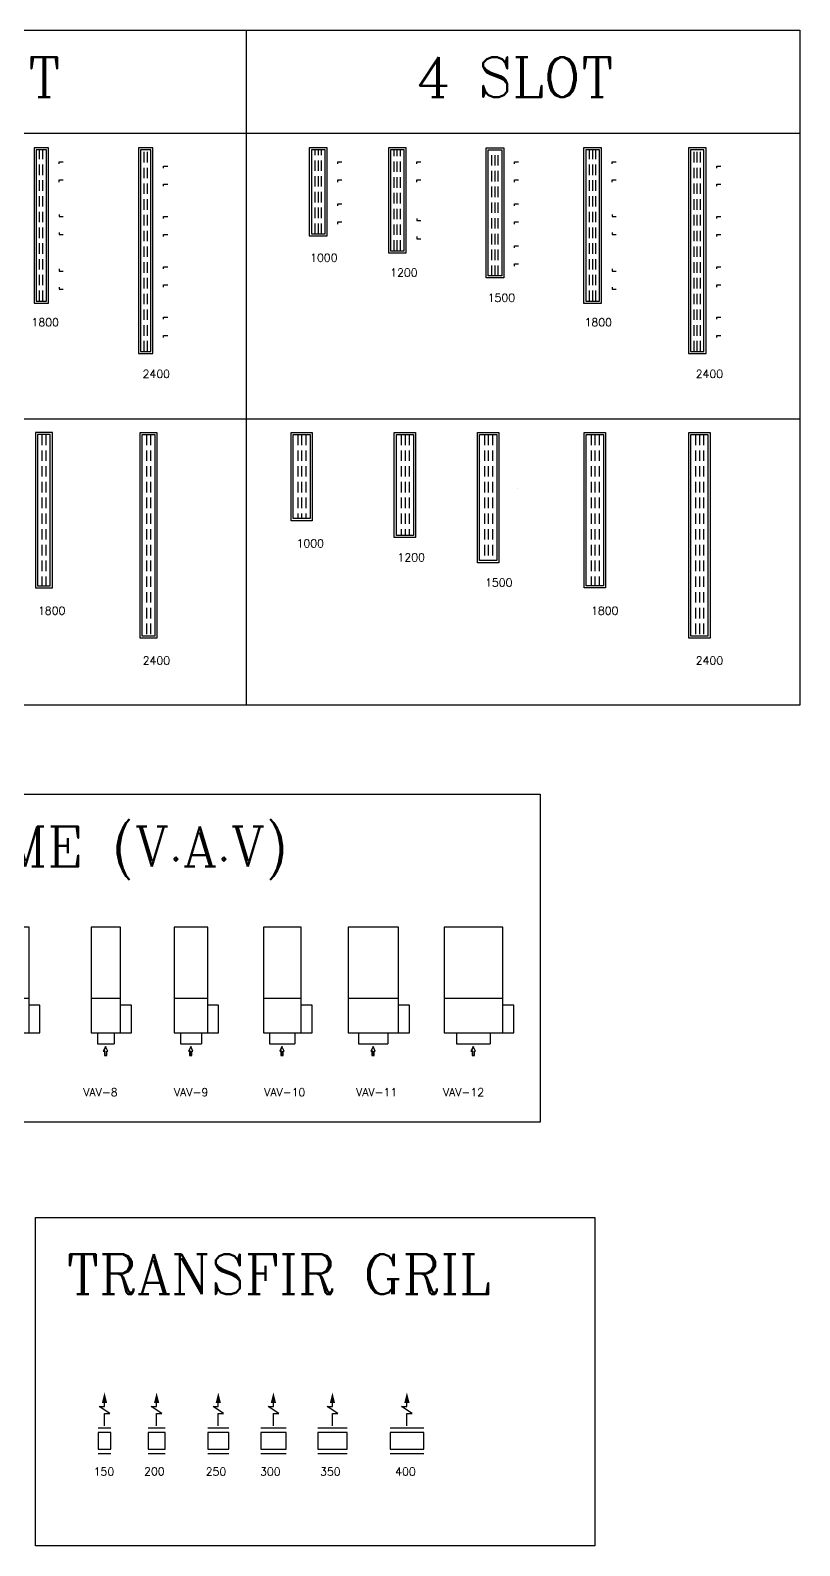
# Model space of a CAD drawing. Extents: x 462150 to 593348, y 35809 to 85242.
# Drawn here: x 523632 to 532793, y 66699 to 84740 of the extents above; entities that cross this region are included whole.
import ezdxf

# ---------------------------------------------------------------- set-up
doc = ezdxf.new("R2010")
doc.units = 0
doc.header["$LTSCALE"] = 500
doc.header["$MEASUREMENT"] = 0
doc.linetypes.add('HIDDEN', pattern=[0.375, 0.25, -0.125])
for name, color, linetype in [('AC-R.C.D', 61, 'Continuous'), ('AC-S.C.D.', 150, 'Continuous'), ('AC-VAV', 1, 'Continuous'), ('CCC-H-ARR', 1, 'Continuous'), ('H-CCC-GRIL', 2, 'Continuous'), ('H5-ROOF-1$0$M_ARR', 2, 'Continuous'), ('MH-VAV', 2, 'Continuous'), ('PL-W-TEXT', 7, 'Continuous'), ('support', 40, 'Continuous')]:
    doc.layers.add(name, color=color, linetype=linetype)
doc.styles.add('FF-LOOP', font='romanc.shx', dxfattribs={"height": 2})

# ---------------------------------------------------------------- blocks, each defined once
blk = doc.blocks.new('RSLD3SLOT 1800')
at = {"layer": 'AC-R.C.D', "color": 2, "linetype": 'HIDDEN'}
for p, q in [((-80, -900), (-80, 900)), ((-42, -900), (-42, 900))]:
    blk.add_line(p, q, dxfattribs=at)
at = {"layer": 'AC-R.C.D', "color": 61}
for points in [[(25, -925), (25, 925), (-147, 925), (-147, -925)], [(0, -900), (0, 900), (-122, 900), (-122, -900)]]:
    blk.add_lwpolyline(points, close=True, dxfattribs=at)
at = {"layer": 'AC-R.C.D', "color": 2, "linetype": 'Continuous'}
for points in [[(32, 758, 0, 32, 0), (96, 758, 0, 0, 0), (124, 758, 0, 0, 0), (124, 781, 0, 0, 0), (152, 733, 0, 0, 0)], [(32, 542, 0, 32, 0), (96, 542, 0, 0, 0), (124, 542, 0, 0, 0), (124, 566, 0, 0, 0), (152, 517, 0, 0, 0)], [(32, 108, 0, 32, 0), (96, 108, 0, 0, 0), (124, 108, 0, 0, 0), (124, 84, 0, 0, 0), (152, 132, 0, 0, 0)], [(32, -108, 0, 32, 0), (96, -108, 0, 0, 0), (124, -108, 0, 0, 0), (124, -132, 0, 0, 0), (152, -83, 0, 0, 0)], [(32, -542, 0, 32, 0), (96, -542, 0, 0, 0), (124, -542, 0, 0, 0), (124, -566, 0, 0, 0), (152, -518, 0, 0, 0)], [(32, -758, 0, 32, 0), (96, -758, 0, 0, 0), (124, -758, 0, 0, 0), (124, -782, 0, 0, 0), (152, -733, 0, 0, 0)]]:
    blk.add_lwpolyline(points, format="xyseb", dxfattribs=at)
for points in [[(152, 733), (152, 758), (201, 758)], [(152, 517), (152, 542), (201, 542)], [(152, 132), (152, 108), (201, 108)], [(152, -83), (152, -108), (201, -108)], [(152, -518), (152, -543), (201, -543)], [(152, -733), (152, -758), (201, -758)]]:
    blk.add_lwpolyline(points, dxfattribs=at)
blk = doc.blocks.new('RSLD3SLOT 2400')
at = {"layer": 'AC-R.C.D', "color": 2, "linetype": 'HIDDEN'}
for p, q in [((-80, -1200), (-80, 1200)), ((-42, -1200), (-42, 1200))]:
    blk.add_line(p, q, dxfattribs=at)
at = {"layer": 'AC-R.C.D', "color": 61}
for points in [[(25, -1225), (25, 1225), (-147, 1225), (-147, -1225)], [(0, -1200), (0, 1200), (-122, 1200), (-122, -1200)]]:
    blk.add_lwpolyline(points, close=True, dxfattribs=at)
at = {"layer": 'AC-R.C.D', "color": 2, "linetype": 'Continuous'}
for points in [[(32, 1008, 0, 32, 0), (96, 1008, 0, 0, 0), (124, 1008, 0, 0, 0), (124, 1032, 0, 0, 0), (152, 983, 0, 0, 0)], [(32, 792, 0, 32, 0), (96, 792, 0, 0, 0), (124, 792, 0, 0, 0), (124, 816, 0, 0, 0), (152, 767, 0, 0, 0)], [(32, 408, 0, 32, 0), (96, 408, 0, 0, 0), (124, 408, 0, 0, 0), (124, 432, 0, 0, 0), (152, 383, 0, 0, 0)], [(32, 192, 0, 32, 0), (96, 192, 0, 0, 0), (124, 192, 0, 0, 0), (124, 216, 0, 0, 0), (152, 167, 0, 0, 0)], [(32, -192, 0, 32, 0), (96, -192, 0, 0, 0), (124, -192, 0, 0, 0), (124, -168, 0, 0, 0), (152, -217, 0, 0, 0)], [(32, -408, 0, 32, 0), (96, -408, 0, 0, 0), (124, -408, 0, 0, 0), (124, -384, 0, 0, 0), (152, -433, 0, 0, 0)], [(32, -792, 0, 32, 0), (96, -792, 0, 0, 0), (124, -792, 0, 0, 0), (124, -768, 0, 0, 0), (152, -817, 0, 0, 0)], [(32, -1008, 0, 32, 0), (96, -1008, 0, 0, 0), (124, -1008, 0, 0, 0), (124, -984, 0, 0, 0), (152, -1033, 0, 0, 0)]]:
    blk.add_lwpolyline(points, format="xyseb", dxfattribs=at)
for points in [[(152, 983), (152, 1008), (201, 1008)], [(152, 767), (152, 792), (201, 792)], [(152, 383), (152, 408), (201, 408)], [(152, 167), (152, 192), (201, 192)], [(152, -217), (152, -192), (201, -192)], [(152, -433), (152, -408), (201, -408)], [(152, -817), (152, -792), (201, -792)], [(152, -1033), (152, -1008), (201, -1008)]]:
    blk.add_lwpolyline(points, dxfattribs=at)
blk = doc.blocks.new('SSLD3SLOT 1800')
at = {"layer": 'AC-S.C.D.', "color": 2, "linetype": 'HIDDEN'}
for p, q in [((-100, 900), (-100, -900)), ((-52, 900), (-52, -900))]:
    blk.add_line(p, q, dxfattribs=at)
at = {"layer": 'AC-S.C.D.'}
for points in [[(-177, 925), (-177, -925), (25, -925), (25, 925)], [(-152, 900), (-152, -900), (0, -900), (0, 900)]]:
    blk.add_lwpolyline(points, close=True, dxfattribs=at)
at = {"layer": 'AC-S.C.D.', "color": 2}
for points in [[(244, 758, 0, 40, 0), (164, 758, 0, 0, 0), (50, 758, 0, 0, 0)], [(244, 542, 0, 40, 0), (164, 542, 0, 0, 0), (50, 542, 0, 0, 0)], [(244, 108, 0, 40, 0), (164, 108, 0, 0, 0), (50, 108, 0, 0, 0)], [(244, -108, 0, 40, 0), (164, -108, 0, 0, 0), (50, -108, 0, 0, 0)], [(244, -542, 0, 40, 0), (164, -542, 0, 0, 0), (50, -543, 0, 0, 0)], [(244, -758, 0, 40, 0), (164, -758, 0, 0, 0), (50, -758, 0, 0, 0)]]:
    blk.add_lwpolyline(points, format="xyseb", dxfattribs=at)
blk = doc.blocks.new('SSLD3SLOT 2400')
at = {"layer": 'AC-S.C.D.', "color": 2, "linetype": 'HIDDEN'}
for p, q in [((-100, 1200), (-100, -1200)), ((-52, 1200), (-52, -1200))]:
    blk.add_line(p, q, dxfattribs=at)
at = {"layer": 'AC-S.C.D.'}
for points in [[(25, 1225), (25, -1225), (-177, -1225), (-177, 1225)], [(0, 1200), (0, -1200), (-152, -1200), (-152, 1200)]]:
    blk.add_lwpolyline(points, close=True, dxfattribs=at)
at = {"layer": 'AC-S.C.D.', "color": 2}
for points in [[(244, 1008, 0, 40, 0), (164, 1008, 0, 0, 0), (50, 1008, 0, 0, 0)], [(244, 792, 0, 40, 0), (164, 792, 0, 0, 0), (50, 792, 0, 0, 0)], [(244, 408, 0, 40, 0), (164, 408, 0, 0, 0), (50, 408, 0, 0, 0)], [(244, 192, 0, 40, 0), (164, 192, 0, 0, 0), (50, 192, 0, 0, 0)], [(244, -192, 0, 40, 0), (164, -192, 0, 0, 0), (50, -192, 0, 0, 0)], [(244, -408, 0, 40, 0), (164, -408, 0, 0, 0), (50, -408, 0, 0, 0)], [(244, -792, 0, 40, 0), (164, -792, 0, 0, 0), (50, -792, 0, 0, 0)], [(244, -1008, 0, 40, 0), (164, -1008, 0, 0, 0), (50, -1008, 0, 0, 0)]]:
    blk.add_lwpolyline(points, format="xyseb", dxfattribs=at)
blk = doc.blocks.new('RSLD4SLOT 1000')
at = {"layer": 'AC-R.C.D', "color": 2, "linetype": 'HIDDEN'}
for p, q in [((-118, -500), (-118, 500)), ((-80, -500), (-80, 500)), ((-42, -500), (-42, 500))]:
    blk.add_line(p, q, dxfattribs=at)
at = {"layer": 'AC-R.C.D', "color": 61}
for points in [[(25, -525), (25, 525), (-188, 525), (-188, -525)], [(0, -500), (0, 500), (-163, 500), (-163, -500)]]:
    blk.add_lwpolyline(points, close=True, dxfattribs=at)
at = {"layer": 'AC-R.C.D', "color": 2, "linetype": 'Continuous'}
for points in [[(32, 358, 0, 32, 0), (96, 358, 0, 0, 0), (124, 358, 0, 0, 0), (124, 381, 0, 0, 0), (152, 333, 0, 0, 0)], [(32, 142, 0, 32, 0), (96, 142, 0, 0, 0), (124, 142, 0, 0, 0), (124, 166, 0, 0, 0), (152, 117, 0, 0, 0)], [(32, -142, 0, 32, 0), (96, -142, 0, 0, 0), (124, -142, 0, 0, 0), (124, -118, 0, 0, 0), (152, -167, 0, 0, 0)], [(32, -358, 0, 32, 0), (96, -358, 0, 0, 0), (124, -358, 0, 0, 0), (124, -334, 0, 0, 0), (152, -383, 0, 0, 0)]]:
    blk.add_lwpolyline(points, format="xyseb", dxfattribs=at)
for points in [[(152, 333), (152, 358), (201, 358)], [(152, 117), (152, 142), (201, 142)], [(152, -167), (152, -142), (201, -142)], [(152, -383), (152, -358), (201, -358)]]:
    blk.add_lwpolyline(points, dxfattribs=at)
blk = doc.blocks.new('RSLD4SLOT 1200')
at = {"layer": 'AC-R.C.D', "color": 2, "linetype": 'HIDDEN'}
for p, q in [((-118, -600), (-118, 600)), ((-80, -600), (-80, 600)), ((-42, -600), (-42, 600))]:
    blk.add_line(p, q, dxfattribs=at)
at = {"layer": 'AC-R.C.D', "color": 61}
for points in [[(25, -625), (25, 625), (-185, 625), (-185, -625)], [(0, -600), (0, 600), (-160, 600), (-160, -600)]]:
    blk.add_lwpolyline(points, close=True, dxfattribs=at)
at = {"layer": 'AC-R.C.D', "color": 2, "linetype": 'Continuous'}
for points in [[(32, 458, 0, 32, 0), (96, 458, 0, 0, 0), (124, 458, 0, 0, 0), (124, 481, 0, 0, 0), (152, 433, 0, 0, 0)], [(32, 242, 0, 32, 0), (96, 242, 0, 0, 0), (124, 242, 0, 0, 0), (124, 266, 0, 0, 0), (152, 217, 0, 0, 0)], [(32, -242, 0, 32, 0), (96, -242, 0, 0, 0), (124, -242, 0, 0, 0), (124, -266, 0, 0, 0), (152, -217, 0, 0, 0)], [(32, -458, 0, 32, 0), (96, -458, 0, 0, 0), (124, -458, 0, 0, 0), (124, -481, 0, 0, 0), (152, -433, 0, 0, 0)]]:
    blk.add_lwpolyline(points, format="xyseb", dxfattribs=at)
for points in [[(152, 433), (152, 458), (201, 458)], [(152, 217), (152, 242), (201, 242)], [(152, -217), (152, -242), (201, -242)], [(152, -433), (152, -458), (201, -458)]]:
    blk.add_lwpolyline(points, dxfattribs=at)
blk = doc.blocks.new('RSLD4SLOT 1500')
at = {"layer": 'AC-R.C.D', "color": 2, "linetype": 'HIDDEN'}
for p, q in [((-118, -750), (-118, 750)), ((-80, -750), (-80, 750)), ((-42, -750), (-42, 750))]:
    blk.add_line(p, q, dxfattribs=at)
at = {"layer": 'AC-R.C.D', "color": 61}
for points in [[(25, 775), (25, -775), (-185, -775), (-185, 775)], [(0, 750), (0, -750), (-160, -750), (-160, 750)]]:
    blk.add_lwpolyline(points, close=True, dxfattribs=at)
at = {"layer": 'AC-R.C.D', "color": 2, "linetype": 'Continuous'}
for points in [[(32, 608, 0, 32, 0), (96, 608, 0, 0, 0), (124, 608, 0, 0, 0), (124, 631, 0, 0, 0), (152, 583, 0, 0, 0)], [(32, 392, 0, 32, 0), (96, 392, 0, 0, 0), (124, 392, 0, 0, 0), (124, 416, 0, 0, 0), (152, 367, 0, 0, 0)], [(32, 108, 0, 32, 0), (96, 108, 0, 0, 0), (124, 108, 0, 0, 0), (124, 131, 0, 0, 0), (152, 83, 0, 0, 0)], [(32, -108, 0, 32, 0), (96, -108, 0, 0, 0), (124, -108, 0, 0, 0), (124, -84, 0, 0, 0), (152, -133, 0, 0, 0)], [(32, -392, 0, 32, 0), (96, -392, 0, 0, 0), (124, -392, 0, 0, 0), (124, -369, 0, 0, 0), (152, -417, 0, 0, 0)], [(32, -608, 0, 32, 0), (96, -608, 0, 0, 0), (124, -608, 0, 0, 0), (124, -585, 0, 0, 0), (152, -633, 0, 0, 0)]]:
    blk.add_lwpolyline(points, format="xyseb", dxfattribs=at)
for points in [[(152, 583), (152, 608), (201, 608)], [(152, 367), (152, 392), (201, 392)], [(152, 83), (152, 108), (201, 108)], [(152, -133), (152, -108), (201, -108)], [(152, -417), (152, -392), (201, -392)], [(152, -633), (152, -608), (201, -608)]]:
    blk.add_lwpolyline(points, dxfattribs=at)
blk = doc.blocks.new('RSLD4SLOT 1800')
at = {"layer": 'AC-R.C.D', "color": 2, "linetype": 'HIDDEN'}
for p, q in [((-118, -900), (-118, 900)), ((-80, -900), (-80, 900)), ((-42, -900), (-42, 900))]:
    blk.add_line(p, q, dxfattribs=at)
at = {"layer": 'AC-R.C.D', "color": 61}
for points in [[(25, -925), (25, 925), (-188, 925), (-188, -925)], [(0, -900), (0, 900), (-163, 900), (-163, -900)]]:
    blk.add_lwpolyline(points, close=True, dxfattribs=at)
at = {"layer": 'AC-R.C.D', "color": 2, "linetype": 'Continuous'}
for points in [[(32, 758, 0, 32, 0), (96, 758, 0, 0, 0), (124, 758, 0, 0, 0), (124, 781, 0, 0, 0), (152, 733, 0, 0, 0)], [(32, 542, 0, 32, 0), (96, 542, 0, 0, 0), (124, 542, 0, 0, 0), (124, 566, 0, 0, 0), (152, 517, 0, 0, 0)], [(32, 108, 0, 32, 0), (96, 108, 0, 0, 0), (124, 108, 0, 0, 0), (124, 84, 0, 0, 0), (152, 132, 0, 0, 0)], [(32, -108, 0, 32, 0), (96, -108, 0, 0, 0), (124, -108, 0, 0, 0), (124, -132, 0, 0, 0), (152, -83, 0, 0, 0)], [(32, -542, 0, 32, 0), (96, -542, 0, 0, 0), (124, -542, 0, 0, 0), (124, -566, 0, 0, 0), (152, -518, 0, 0, 0)], [(32, -758, 0, 32, 0), (96, -758, 0, 0, 0), (124, -758, 0, 0, 0), (124, -782, 0, 0, 0), (152, -733, 0, 0, 0)]]:
    blk.add_lwpolyline(points, format="xyseb", dxfattribs=at)
for points in [[(152, 733), (152, 758), (201, 758)], [(152, 517), (152, 542), (201, 542)], [(152, 132), (152, 108), (201, 108)], [(152, -83), (152, -108), (201, -108)], [(152, -518), (152, -543), (201, -543)], [(152, -733), (152, -758), (201, -758)]]:
    blk.add_lwpolyline(points, dxfattribs=at)
blk = doc.blocks.new('RSLD4SLOT 2400')
at = {"layer": 'AC-R.C.D', "color": 2, "linetype": 'HIDDEN'}
for p, q in [((-118, -1200), (-118, 1200)), ((-80, -1200), (-80, 1200)), ((-42, -1200), (-42, 1200))]:
    blk.add_line(p, q, dxfattribs=at)
at = {"layer": 'AC-R.C.D', "color": 61}
for points in [[(25, -1225), (25, 1225), (-185, 1225), (-185, -1225)], [(0, -1200), (0, 1200), (-160, 1200), (-160, -1200)]]:
    blk.add_lwpolyline(points, close=True, dxfattribs=at)
at = {"layer": 'AC-R.C.D', "color": 2, "linetype": 'Continuous'}
for points in [[(32, 1008, 0, 32, 0), (96, 1008, 0, 0, 0), (124, 1008, 0, 0, 0), (124, 1032, 0, 0, 0), (152, 983, 0, 0, 0)], [(32, 792, 0, 32, 0), (96, 792, 0, 0, 0), (124, 792, 0, 0, 0), (124, 816, 0, 0, 0), (152, 767, 0, 0, 0)], [(32, 408, 0, 32, 0), (96, 408, 0, 0, 0), (124, 408, 0, 0, 0), (124, 432, 0, 0, 0), (152, 383, 0, 0, 0)], [(32, 192, 0, 32, 0), (96, 192, 0, 0, 0), (124, 192, 0, 0, 0), (124, 216, 0, 0, 0), (152, 167, 0, 0, 0)], [(32, -192, 0, 32, 0), (96, -192, 0, 0, 0), (124, -192, 0, 0, 0), (124, -168, 0, 0, 0), (152, -217, 0, 0, 0)], [(32, -408, 0, 32, 0), (96, -408, 0, 0, 0), (124, -408, 0, 0, 0), (124, -384, 0, 0, 0), (152, -433, 0, 0, 0)], [(32, -792, 0, 32, 0), (96, -792, 0, 0, 0), (124, -792, 0, 0, 0), (124, -768, 0, 0, 0), (152, -817, 0, 0, 0)], [(32, -1008, 0, 32, 0), (96, -1008, 0, 0, 0), (124, -1008, 0, 0, 0), (124, -984, 0, 0, 0), (152, -1033, 0, 0, 0)]]:
    blk.add_lwpolyline(points, format="xyseb", dxfattribs=at)
for points in [[(152, 983), (152, 1008), (201, 1008)], [(152, 767), (152, 792), (201, 792)], [(152, 383), (152, 408), (201, 408)], [(152, 167), (152, 192), (201, 192)], [(152, -217), (152, -192), (201, -192)], [(152, -433), (152, -408), (201, -408)], [(152, -817), (152, -792), (201, -792)], [(152, -1033), (152, -1008), (201, -1008)]]:
    blk.add_lwpolyline(points, dxfattribs=at)
blk = doc.blocks.new('SSLD4SLOT 1000')
at = {"layer": 'AC-S.C.D.', "color": 2, "linetype": 'HIDDEN'}
for p, q in [((-147, 500), (-147, -500)), ((-100, 500), (-100, -500)), ((-52, 500), (-52, -500))]:
    blk.add_line(p, q, dxfattribs=at)
at = {"layer": 'AC-S.C.D.'}
for points in [[(-224, 525), (25, 525), (25, -525), (-224, -525)], [(-200, 500), (0, 500), (0, -500), (-200, -500)]]:
    blk.add_lwpolyline(points, close=True, dxfattribs=at)
at = {"layer": 'AC-S.C.D.', "color": 2}
for points in [[(244, 347, 0, 40, 0), (164, 347, 0, 0, 0), (50, 347, 0, 0, 0)], [(244, 131, 0, 40, 0), (164, 131, 0, 0, 0), (50, 131, 0, 0, 0)], [(244, -153, 0, 40, 0), (164, -153, 0, 0, 0), (50, -153, 0, 0, 0)], [(244, -369, 0, 40, 0), (164, -369, 0, 0, 0), (50, -369, 0, 0, 0)]]:
    blk.add_lwpolyline(points, format="xyseb", dxfattribs=at)
blk = doc.blocks.new('SSLD4SLOT 1200')
at = {"layer": 'AC-S.C.D.', "color": 2, "linetype": 'HIDDEN'}
for p, q in [((-147, 600), (-147, -600)), ((-100, 600), (-100, -600)), ((-52, 600), (-52, -600))]:
    blk.add_line(p, q, dxfattribs=at)
at = {"layer": 'AC-S.C.D.'}
for points in [[(-229, 625), (25, 625), (25, -625), (-229, -625)], [(-204, 600), (0, 600), (0, -600), (-204, -600)]]:
    blk.add_lwpolyline(points, close=True, dxfattribs=at)
at = {"layer": 'AC-S.C.D.', "color": 2}
for points in [[(225, 458, 0, 40, 0), (145, 458, 0, 0, 0), (31, 458, 0, 0, 0)], [(225, 242, 0, 40, 0), (145, 242, 0, 0, 0), (31, 242, 0, 0, 0)], [(225, -242, 0, 40, 0), (145, -242, 0, 0, 0), (31, -242, 0, 0, 0)], [(225, -458, 0, 40, 0), (145, -458, 0, 0, 0), (31, -458, 0, 0, 0)]]:
    blk.add_lwpolyline(points, format="xyseb", dxfattribs=at)
blk = doc.blocks.new('SSLD4SLOT 1500')
at = {"layer": 'AC-S.C.D.', "color": 2, "linetype": 'HIDDEN'}
for p, q in [((-147, 750), (-147, -750)), ((-100, 750), (-100, -750)), ((-52, 750), (-52, -750))]:
    blk.add_line(p, q, dxfattribs=at)
at = {"layer": 'AC-S.C.D.'}
for points in [[(-229, 775), (25, 775), (25, -775), (-229, -775)], [(-204, 750), (0, 750), (0, -750), (-204, -750)]]:
    blk.add_lwpolyline(points, close=True, dxfattribs=at)
at = {"layer": 'AC-S.C.D.', "color": 2}
for points in [[(244, 608, 0, 40, 0), (164, 608, 0, 0, 0), (50, 608, 0, 0, 0)], [(244, 392, 0, 40, 0), (164, 392, 0, 0, 0), (50, 392, 0, 0, 0)], [(244, 108, 0, 40, 0), (164, 108, 0, 0, 0), (50, 107, 0, 0, 0)], [(244, -108, 0, 40, 0), (164, -108, 0, 0, 0), (50, -108, 0, 0, 0)], [(244, -393, 0, 40, 0), (164, -393, 0, 0, 0), (50, -393, 0, 0, 0)], [(244, -608, 0, 40, 0), (164, -608, 0, 0, 0), (50, -608, 0, 0, 0)]]:
    blk.add_lwpolyline(points, format="xyseb", dxfattribs=at)
blk = doc.blocks.new('SSLD4SLOT 1800')
at = {"layer": 'AC-S.C.D.', "color": 2, "linetype": 'HIDDEN'}
for p, q in [((-147, 900), (-147, -900)), ((-100, 900), (-100, -900)), ((-52, 900), (-52, -900))]:
    blk.add_line(p, q, dxfattribs=at)
at = {"layer": 'AC-S.C.D.'}
for points in [[(-229, 925), (25, 925), (25, -925), (-229, -925)], [(-204, 900), (0, 900), (0, -900), (-204, -900)]]:
    blk.add_lwpolyline(points, close=True, dxfattribs=at)
at = {"layer": 'AC-S.C.D.', "color": 2}
for points in [[(244, 758, 0, 40, 0), (164, 758, 0, 0, 0), (50, 758, 0, 0, 0)], [(244, 542, 0, 40, 0), (164, 542, 0, 0, 0), (50, 542, 0, 0, 0)], [(244, 108, 0, 40, 0), (164, 108, 0, 0, 0), (50, 108, 0, 0, 0)], [(244, -108, 0, 40, 0), (164, -108, 0, 0, 0), (50, -108, 0, 0, 0)], [(244, -542, 0, 40, 0), (164, -542, 0, 0, 0), (50, -543, 0, 0, 0)], [(244, -758, 0, 40, 0), (164, -758, 0, 0, 0), (50, -758, 0, 0, 0)]]:
    blk.add_lwpolyline(points, format="xyseb", dxfattribs=at)
blk = doc.blocks.new('SSLD4SLOT 2400')
at = {"layer": 'AC-S.C.D.', "color": 2, "linetype": 'HIDDEN'}
for p, q in [((-147, 1200), (-147, -1200)), ((-100, 1200), (-100, -1200)), ((-52, 1200), (-52, -1200))]:
    blk.add_line(p, q, dxfattribs=at)
at = {"layer": 'AC-S.C.D.'}
for points in [[(-229, 1225), (25, 1225), (25, -1225), (-229, -1225)], [(-204, 1200), (0, 1200), (0, -1200), (-204, -1200)]]:
    blk.add_lwpolyline(points, close=True, dxfattribs=at)
at = {"layer": 'AC-S.C.D.', "color": 2}
for points in [[(244, 1008, 0, 40, 0), (164, 1008, 0, 0, 0), (50, 1008, 0, 0, 0)], [(244, 792, 0, 40, 0), (164, 792, 0, 0, 0), (50, 792, 0, 0, 0)], [(244, 408, 0, 40, 0), (164, 408, 0, 0, 0), (50, 408, 0, 0, 0)], [(244, 192, 0, 40, 0), (164, 192, 0, 0, 0), (50, 192, 0, 0, 0)], [(244, -192, 0, 40, 0), (164, -192, 0, 0, 0), (50, -192, 0, 0, 0)], [(244, -408, 0, 40, 0), (164, -408, 0, 0, 0), (50, -408, 0, 0, 0)], [(244, -792, 0, 40, 0), (164, -792, 0, 0, 0), (50, -792, 0, 0, 0)], [(244, -1008, 0, 40, 0), (164, -1008, 0, 0, 0), (50, -1008, 0, 0, 0)]]:
    blk.add_lwpolyline(points, format="xyseb", dxfattribs=at)
blk = doc.blocks.new('05r')
for p, q in [((-0.57, 0), (-0.36, 0)), ((-0.36, 0.09), (-0.24, -0.09)), ((-0.36, 0), (-0.36, 0.09)), ((-0.24, 0), (-0.177, 0)), ((-0.24, -0.09), (-0.24, 0))]:
    blk.add_line(p, q)
blk.add_lwpolyline([(0, 0, 0, 0.09, 0), (-0.18, 0, 0.09, 0.09, 0)], format="xyseb")
blk = doc.blocks.new('TG-150')
at = {"layer": 'H-CCC-GRIL', "linetype": 'HIDDEN', "ltscale": 100}
for p, q in [((75, 50), (-75, 50)), ((-75, -250), (75, -250))]:
    blk.add_line(p, q, dxfattribs=at)
at = {"layer": 'H-CCC-GRIL'}
for p, q in [((75, 0), (-75, 0)), ((75, -200), (75, 0)), ((-75, 0), (-75, -200)), ((-75, -200), (75, -200))]:
    blk.add_line(p, q, dxfattribs=at)
at = {"layer": 'H-CCC-GRIL', "xscale": -700.0000000051223, "yscale": 700, "zscale": 700, "rotation": 89.99999999902806}
blk.add_blockref('05r', (0, -677), dxfattribs=at)
blk = doc.blocks.new('TG-200')
at = {"layer": 'H-CCC-GRIL', "linetype": 'HIDDEN', "ltscale": 100}
for p, q in [((100, 50), (-100, 50)), ((-100, -250), (100, -250))]:
    blk.add_line(p, q, dxfattribs=at)
at = {"layer": 'H-CCC-GRIL'}
for p, q in [((100, 0), (-100, 0)), ((100, -200), (100, 0)), ((-100, 0), (-100, -200)), ((-100, -200), (100, -200))]:
    blk.add_line(p, q, dxfattribs=at)
at = {"layer": 'H-CCC-GRIL', "xscale": -700.0000000051223, "yscale": 700, "zscale": 700, "rotation": 89.99999999902806}
blk.add_blockref('05r', (0, -677), dxfattribs=at)
blk = doc.blocks.new('TG-250')
at = {"layer": 'H-CCC-GRIL', "linetype": 'HIDDEN', "ltscale": 100}
for p, q in [((125, 50), (-125, 50)), ((-125, -250), (125, -250))]:
    blk.add_line(p, q, dxfattribs=at)
at = {"layer": 'H-CCC-GRIL'}
for p, q in [((125, 0), (-125, 0)), ((125, -200), (125, 0)), ((-125, 0), (-125, -200)), ((-125, -200), (125, -200))]:
    blk.add_line(p, q, dxfattribs=at)
at = {"layer": 'H-CCC-GRIL', "xscale": -700.0000000051223, "yscale": 700, "zscale": 700, "rotation": 89.99999999902806}
blk.add_blockref('05r', (0, -677), dxfattribs=at)
blk = doc.blocks.new('TG-300')
at = {"layer": 'H-CCC-GRIL', "linetype": 'HIDDEN', "ltscale": 100}
for p, q in [((150, 50), (-150, 50)), ((-150, -250), (150, -250))]:
    blk.add_line(p, q, dxfattribs=at)
at = {"layer": 'H-CCC-GRIL'}
for p, q in [((150, 0), (-150, 0)), ((150, -200), (150, 0)), ((-150, 0), (-150, -200)), ((-150, -200), (150, -200))]:
    blk.add_line(p, q, dxfattribs=at)
at = {"layer": 'H-CCC-GRIL', "xscale": -700.0000000051223, "yscale": 700, "zscale": 700, "rotation": 89.99999999902806}
blk.add_blockref('05r', (0, -677), dxfattribs=at)
blk = doc.blocks.new('TG-350')
at = {"layer": 'H-CCC-GRIL', "linetype": 'HIDDEN', "ltscale": 100}
for p, q in [((175, 50), (-175, 50)), ((-175, -250), (175, -250))]:
    blk.add_line(p, q, dxfattribs=at)
at = {"layer": 'H-CCC-GRIL'}
for p, q in [((175, 0), (-175, 0)), ((175, -200), (175, 0)), ((-175, 0), (-175, -200)), ((-175, -200), (175, -200))]:
    blk.add_line(p, q, dxfattribs=at)
at = {"layer": 'H-CCC-GRIL', "xscale": -700.0000000051223, "yscale": 700, "zscale": 700, "rotation": 89.99999999902806}
blk.add_blockref('05r', (0, -677), dxfattribs=at)
blk = doc.blocks.new('TG-400')
at = {"layer": 'H-CCC-GRIL', "linetype": 'HIDDEN', "ltscale": 100}
for p, q in [((200, 50), (-200, 50)), ((-200, -250), (200, -250))]:
    blk.add_line(p, q, dxfattribs=at)
at = {"layer": 'H-CCC-GRIL'}
for p, q in [((200, 0), (-200, 0)), ((200, -200), (200, 0)), ((-200, 0), (-200, -200)), ((-200, -200), (200, -200))]:
    blk.add_line(p, q, dxfattribs=at)
at = {"layer": 'H-CCC-GRIL', "xscale": -700.0000000051223, "yscale": 700, "zscale": 700, "rotation": 89.99999999902806}
blk.add_blockref('05r', (0, -677), dxfattribs=at)
blk = doc.blocks.new('MH-VAV07')
at = {"layer": 'MH-VAV'}
for p, q in [((130, 75), (0, 75)), ((0, 75), (0, -75)), ((1390, 150), (130, 150)), ((130, 150), (130, -150)), ((540, -150), (540, 150)), ((1390, -150), (1390, 150)), ((130, -75), (0, -75)), ((130, -150), (1390, -150)), ((130, -150), (130, -280)), ((460, -280), (460, -150)), ((130, -280), (460, -280))]:
    blk.add_line(p, q, dxfattribs=at)
blk = doc.blocks.new('MH-VAV08')
at = {"layer": 'MH-VAV'}
for p, q in [((0, 100), (0, -100)), ((130, 100), (0, 100)), ((1390, 175), (130, 175)), ((130, 175), (130, -175)), ((540, -175), (540, 175)), ((1390, -175), (1390, 175)), ((130, -100), (0, -100)), ((130, -175), (1390, -175)), ((130, -175), (130, -305)), ((460, -305), (460, -175)), ((130, -305), (460, -305))]:
    blk.add_line(p, q, dxfattribs=at)
blk = doc.blocks.new('MH-VAV09')
at = {"layer": 'MH-VAV'}
for p, q in [((1390, 200), (130, 200)), ((130, 200), (130, -200)), ((540, -200), (540, 200)), ((1390, -200), (1390, 200)), ((0, 125), (0, -125)), ((130, 125), (0, 125)), ((130, -125), (0, -125)), ((130, -200), (1390, -200)), ((130, -200), (130, -330)), ((130, -330), (460, -330)), ((460, -330), (460, -200))]:
    blk.add_line(p, q, dxfattribs=at)
blk = doc.blocks.new('MH-VAV10')
at = {"layer": 'MH-VAV'}
for p, q in [((1390, 225), (130, 225)), ((130, 225), (130, -225)), ((540, -225), (540, 225)), ((1390, -225), (1390, 225)), ((0, 150), (0, -150)), ((130, 150), (0, 150)), ((130, -150), (0, -150)), ((130, -225), (1390, -225)), ((130, -225), (130, -355)), ((130, -355), (460, -355)), ((460, -355), (460, -225))]:
    blk.add_line(p, q, dxfattribs=at)
blk = doc.blocks.new('MH-VAV11')
at = {"layer": 'MH-VAV'}
for p, q in [((1390, 300), (130, 300)), ((130, 300), (130, -300)), ((540, -300), (540, 300)), ((1390, -300), (1390, 300)), ((0, 175), (0, -175)), ((130, 175), (0, 175)), ((130, -175), (0, -175)), ((130, -300), (1390, -300)), ((130, -300), (130, -430)), ((460, -430), (460, -300)), ((130, -430), (460, -430))]:
    blk.add_line(p, q, dxfattribs=at)
blk = doc.blocks.new('MH-VAV12')
at = {"layer": 'MH-VAV'}
for p, q in [((0, 200), (0, -200)), ((130, 200), (0, 200)), ((130, 350), (130, -350)), ((1390, 350), (130, 350)), ((540, -350), (540, 350)), ((1390, -350), (1390, 350)), ((130, -200), (0, -200)), ((130, -350), (1390, -350)), ((130, -350), (130, -480)), ((460, -480), (460, -350)), ((130, -480), (460, -480))]:
    blk.add_line(p, q, dxfattribs=at)
blk = doc.blocks.new('H5-ROOF-1$0$ARR00A')
at = {"layer": 'H5-ROOF-1$0$M_ARR'}
blk.add_lwpolyline([(-7, 0.9), (-7, -0.9), (-3.5, -0.9), (-3.5, -1.7), (0, 0), (-3.5, 1.7), (-3.5, 0.9)], close=True, dxfattribs=at)
blk = doc.blocks.new('A$C4D2D538E')
at = {"layer": 'support', "lineweight": -2}
blk.add_hatch(color=2, dxfattribs=at).paths.add_polyline_path([(0.012, 0.067), (0, 0.061), (0.123, 0), (0.123, 0.031), (0.245, 0.031), (0.245, 0.092), (0.235, 0.092), (0.235, 0.045), (0.117, 0.045), (0.117, 0.015)])
at = {"layer": 'support', "color": 2, "lineweight": -2}
for p, q in [((0.012, 0.067), (0.117, 0.015)), ((0.117, 0.045), (0.235, 0.045)), ((0.117, 0.015), (0.117, 0.045)), ((0.235, 0.045), (0.235, 0.092))]:
    blk.add_line(p, q, dxfattribs=at)
at = {"layer": 'support', "color": 2, "lineweight": -2, "xscale": 0.0349999999999966, "yscale": 0.0349999999999966, "zscale": 0.0349999999999966, "rotation": 180}
blk.add_blockref('H5-ROOF-1$0$ARR00A', (0, 0.061), dxfattribs=at)
blk = doc.blocks.new('ARR-SUP1')
at = {"layer": 'CCC-H-ARR', "xscale": 1125.000000000007, "yscale": 1125.000000000007, "zscale": 1125.000000000007}
blk.add_blockref('A$C4D2D538E', (-276, -69), dxfattribs=at)

msp = doc.modelspace()

# ---------------------------------------------------------------- linework, layer by layer
for p, q in [((526207.5, 76705.4), (526207.5, 84740.3)), ((532792.6, 83513.2), (505252.4, 83513.2)), ((532792.6, 80109.3), (505252.4, 80109.3))]:
    msp.add_line(p, q)
for points in [[(505252.4, 84740.3), (532792.6, 84740.3), (532792.6, 76705.4), (505252.4, 76705.4)], [(516114.8, 75646.2), (529701.3, 75646.2), (529701.3, 71739.4), (516114.8, 71739.4)], [(523691.6, 70606), (530353.5, 70606), (530353.5, 66699.1), (523691.6, 66699.1)]]:
    msp.add_lwpolyline(points, close=True)

# ---------------------------------------------------------------- block references
for name, p in [('RSLD3SLOT 1800', (523822.9, 82416.8, 0)), ('RSLD3SLOT 2400', (525067.2, 82116.8, 0)), ('RSLD4SLOT 1000', (527141.5, 82816.8, 0)), ('RSLD4SLOT 1200', (528081.6, 82716.8, 0)), ('RSLD4SLOT 1500', (529244.9, 82566.8, 0)), ('RSLD4SLOT 1800', (530408, 82416.8, 0)), ('RSLD4SLOT 2400', (531652.3, 82116.8, 0)), ('SSLD3SLOT 1800', (523870, 79026.8, 0)), ('SSLD3SLOT 2400', (525114.7, 78726.8, 0)), ('SSLD4SLOT 1000', (526962.3, 79426.8, 0)), ('SSLD4SLOT 1200', (528194.3, 79326.8, 0)), ('SSLD4SLOT 1500', (529184.9, 79176.8, 0)), ('SSLD4SLOT 1800', (530455, 79026.8, 0)), ('SSLD4SLOT 2400', (531699.7, 78726.8, 0))]:
    msp.add_blockref(name, p)
at = {"rotation": 180}
for name, p in [('TG-150', (524515.2, 67847)), ('TG-200', (525135.6, 67847)), ('TG-250', (525870.1, 67847)), ('TG-300', (526526.5, 67847)), ('TG-350', (527229.2, 67847)), ('TG-400', (528116, 67847))]:
    msp.add_blockref(name, p, dxfattribs=at)
at = {"layer": 'AC-VAV', "rotation": 90}
for name, p in [('MH-VAV07', (523466.9, 72673.2)), ('MH-VAV08', (524530.1, 72673.2)), ('MH-VAV09', (525544.1, 72673.2)), ('MH-VAV10', (526631.2, 72673.2)), ('MH-VAV11', (527715.4, 72673.2)), ('MH-VAV12', (528908.1, 72673.2))]:
    msp.add_blockref(name, p, dxfattribs=at)
at = {"layer": 'AC-VAV', "xscale": 0.3937007874483242, "yscale": 0.3937007874483242, "zscale": 0.3937007874483242, "rotation": 270}
for p in [(524527.3, 72534.1), (525541.3, 72534.1), (526628.3, 72534.1), (527712.6, 72534.1), (528905.3, 72534.1)]:
    msp.add_blockref('ARR-SUP1', p, dxfattribs=at)

# ---------------------------------------------------------------- texts
at = {"layer": 'PL-W-TEXT', "style": 'FF-LOOP'}
for s, height, p in [('3 SLOT', 476.28, (521644.1, 83944.9, 0)), ('4 SLOT', 476.28, (528229.1, 83944.9, 0)), ('1000', 95.26, (526963.1, 81984.6)), ('1200', 95.26, (527916.6, 81807.9)), ('1500', 95.26, (529077.7, 81508.2)), ('1800', 95.26, (523646, 81216.3)), ('1800', 95.26, (530231.1, 81216.3)), ('2400', 95.26, (524968.6, 80601.6)), ('2400', 95.26, (531553.6, 80601.6)), ('1000', 95.26, (526801.9, 78583.5)), ('1200', 95.26, (528004.1, 78417.6)), ('1500', 95.26, (529046.2, 78118)), ('1800', 95.26, (523722.7, 77782.8)), ('1800', 95.26, (530307.8, 77782.8)), ('2400', 95.26, (524969.6, 77189.7)), ('2400', 95.26, (531554.6, 77189.7)), ('VARIABLE AIR VOLUME (V.A.V)', 476.28, (516731.1, 74783.6, 0)), ('VAV-8', 95.26, (524262.4, 72049.5)), ('VAV-9', 95.26, (525342.1, 72049.5)), ('VAV-10', 95.26, (526416.4, 72049.5)), ('VAV-11', 95.26, (527510.6, 72049.5)), ('VAV-12', 95.26, (528544.7, 72049.5)), ('TRANSFIR GRIL', 476.28, (524062.9, 69691.9, 0)), ('150', 95.26, (524385.3, 67533.4)), ('200', 95.26, (524986.6, 67536.5)), ('250', 95.26, (525719.6, 67533.4)), ('300', 95.26, (526366.7, 67533.4)), ('350', 95.26, (527082.1, 67533.4)), ('400', 95.26, (527976.2, 67533.4))]:
    msp.add_text(s, height=height, dxfattribs=at).set_placement(p)

doc.saveas('drawing.dxf')
